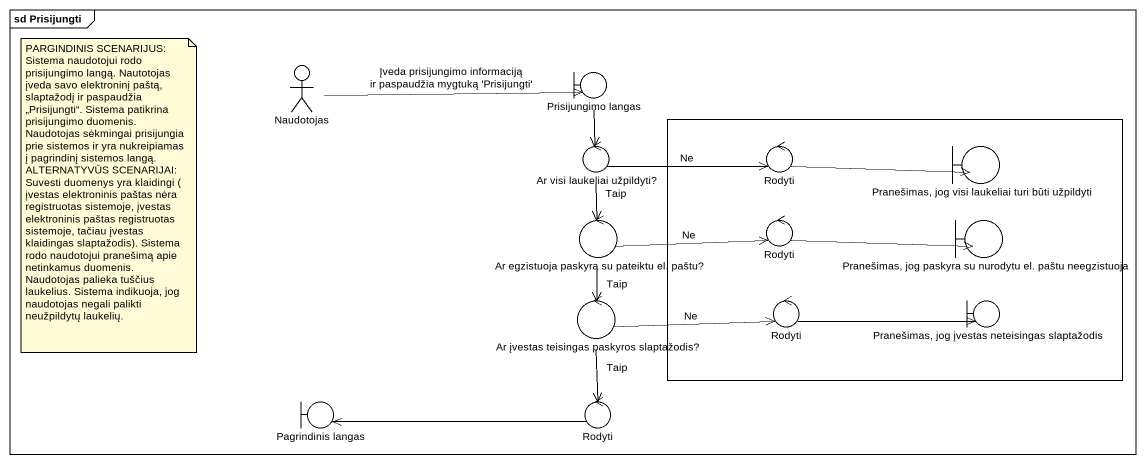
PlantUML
@startuml
mainframe sd Prisijungti
actor Naudotojas
boundary "Prisijungimo langas" as Prisijungimo_langas
control "Ar visi laukeliai užpildyti?" as Ar_visi_laukeliai_užpildyti
rectangle " " as rectangle1 {
  control Rodyti
  boundary "Pranešimas, jog visi laukeliai turi būti užpildyti" as Pranešimas_jog_visi
  control "Rodyti" as Rodyti_2
  control "Rodyti" as Rodyti_3
  boundary "Pranešimas, jog įvestas neteisingas slaptažodis" as Pranešimas_jog_įvestas
}
control "Ar egzistuoja paskyra su pateiktu el. paštu?" as Ar_egzistuoja_paskyra_su
boundary "Pranešimas, jog paskyra su nurodytu el. paštu neegzistuoja" as Pranešimas_jog_paskyra_su
control "Ar įvestas teisingas paskyros slaptažodis?" as Ar_įvestas_teisingas
boundary "Pagrindinis langas" as Pagrindinis_langas
control "Rodyti" as Rodyti_4
Naudotojas -right-> Prisijungimo_langas : Įveda prisijungimo informaciją ir paspaudžia mygtuką 'Prisijungti'
Prisijungimo_langas --> Ar_visi_laukeliai_užpildyti
Ar_visi_laukeliai_užpildyti -right-> Rodyti : Ne
Ar_visi_laukeliai_užpildyti --> Ar_egzistuoja_paskyra_su : Taip
Rodyti -right-> Pranešimas_jog_visi
Ar_egzistuoja_paskyra_su -right-> Rodyti_2 : Ne
Ar_egzistuoja_paskyra_su --> Ar_įvestas_teisingas : Taip
Rodyti_2 -right-> Pranešimas_jog_paskyra_su
Ar_įvestas_teisingas -right-> Rodyti_3 : Ne
Ar_įvestas_teisingas --> Rodyti_4 : Taip
Rodyti_3 -right-> Pranešimas_jog_įvestas
Rodyti_4 -left-> Pagrindinis_langas
note as N1
  PARGINDINIS SCENARIJUS:
  Sistema naudotojui rodo prisijungimo langą. Nautotojas įveda savo elektroninį paštą, slaptažodį ir paspaudžia „Prisijungti“. Sistema patikrina prisijungimo duomenis. Naudotojas sėkmingai prisijungia prie sistemos ir yra nukreipiamas į pagrindinį sistemos langą.
  ALTERNATYVŪS SCENARIJAI:
  Suvesti duomenys yra klaidingi ( įvestas elektroninis paštas nėra registruotas sistemoje, įvestas elektroninis paštas registruotas sistemoje, tačiau įvestas klaidingas slaptažodis). Sistema rodo naudotojui pranešimą apie netinkamus duomenis.
  Naudotojas palieka tuščius laukelius. Sistema indikuoja, jog naudotojas negali palikti neužpildytų laukelių.
end note
@enduml
